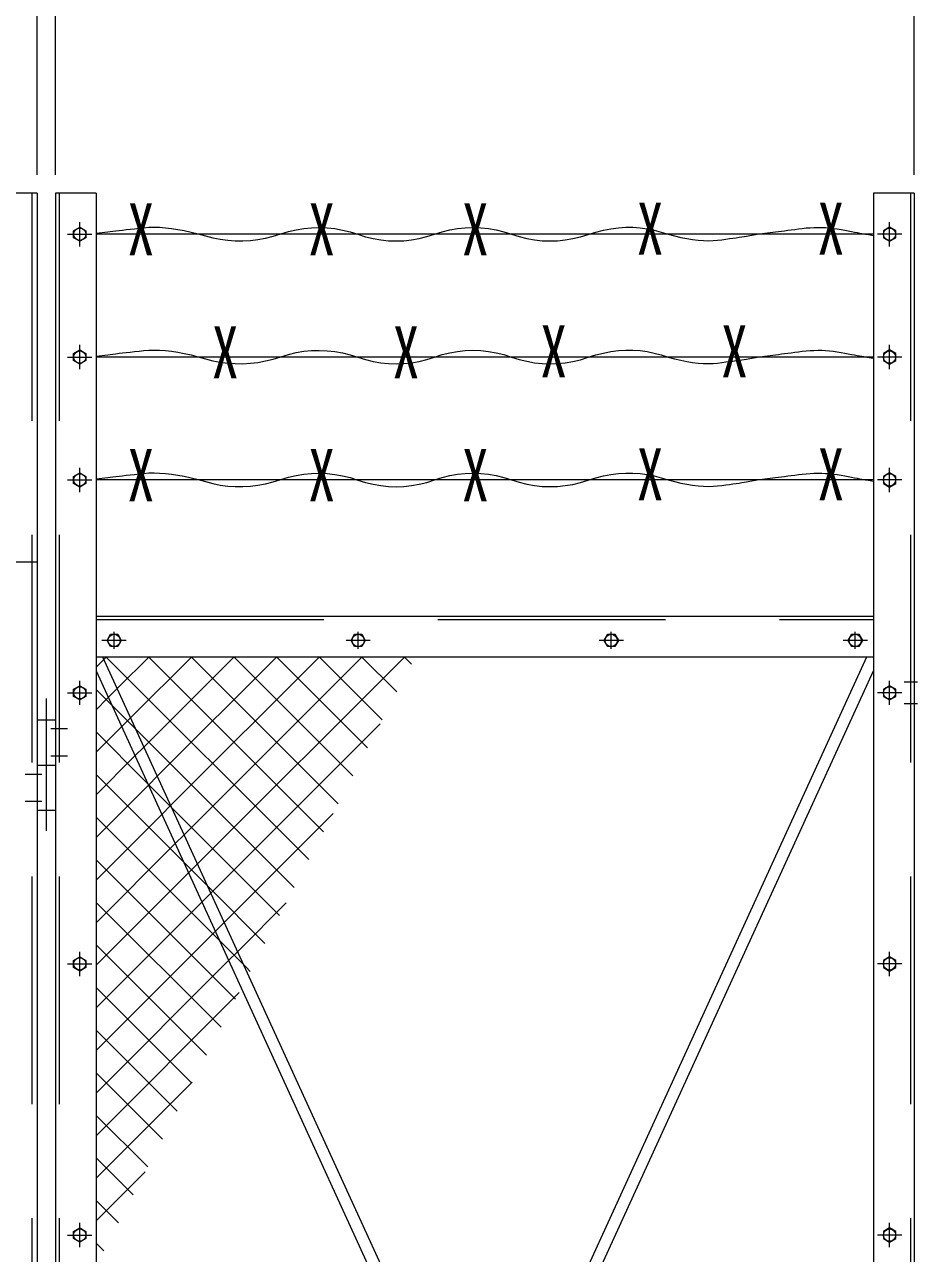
# Model space of a CAD drawing. Units: millimetres, scale not verified. Extents: x -5936 to 5936, y -4198 to 4198.
# Drawn here: x 612 to 1600, y 38 to 1397 of the extents above; entities that cross this region are included whole.
import ezdxf
from ezdxf.enums import TextEntityAlignment as Align

# ---------------------------------------------------------------- set-up
doc = ezdxf.new("R2010")
doc.units = ezdxf.units.MM
doc.header["$LTSCALE"] = 30
doc.linetypes.add('USER2', pattern=[12.6, 8.4, -4.2])
doc.linetypes.add('USER3', pattern=[50.5, 30, -9, 2.5, -9])
for name, color, linetype, lineweight in [('0-2_27', 3, 'Continuous', 9), ('0-3_D-STR1', 1, 'Continuous', 9), ('0-B_D-STR-DIM', 7, 'Continuous', 9), ('0-C_D-STR3', 3, 'Continuous', 9), ('0-E_D-STR2', 7, 'Continuous', 9)]:
    doc.layers.add(name, color=color, linetype=linetype, lineweight=lineweight)
doc.styles.add('ＭＳ ゴシック', font='')
doc.styles.get('ＭＳ ゴシック').set_extended_font_data('MS Gothic')

msp = doc.modelspace()

# ---------------------------------------------------------------- linework, layer by layer
at = {"layer": '0-2_27'}
for p, q in [((1551.17, 1165.46), (691.17, 1165.46)), ((1551.17, 1029.51), (691.17, 1029.51)), ((1551.17, 893.57), (691.17, 893.57)), ((626.17, 627.94), (646.17, 627.94)), ((626.17, 577.94), (646.17, 577.94)), ((626.17, 577.94), (646.17, 577.94)), ((626.17, 527.94), (646.17, 527.94))]:
    msp.add_line(p, q, dxfattribs=at)
at = {"layer": '0-2_27', "linetype": 'USER3'}
msp.add_line((636.17, 505.11), (636.17, 651.54), dxfattribs=at)
at = {"layer": '0-3_D-STR1'}
for p, q in [((626.17, 1210.77), (561.17, 1210.77)), ((626.17, 1210.77), (626.17, -1557.06)), ((646.17, 1210.77), (646.17, -1227.06)), ((691.17, 1210.77), (646.17, 1210.77)), ((691.17, 1210.77), (691.17, -1182.06)), ((1596.17, 1210.77), (1551.17, 1210.77)), ((1551.17, 1210.77), (1551.17, -1182.06)), ((1596.17, 1210.77), (1596.17, -1227.06)), ((561.17, 802.94), (626.17, 802.94)), ((561.17, 802.94), (626.17, 802.94)), ((691.17, 742.94), (1551.17, 742.94)), ((691.17, 697.94), (1551.17, 697.94)), ((698.31, 697.94), (1105.9, -193.06)), ((1136.43, -193.06), (1544.02, 697.94)), ((691.17, 682.31), (1091.6, -193.06)), ((1150.73, -193.06), (1551.17, 682.31)), ((1599.89, 669.94), (1585.1, 669.94)), ((1599.89, 645.94), (1585.1, 645.94)), ((659.41, 617.94), (641.07, 617.94)), ((659.41, 587.94), (641.07, 587.94)), ((612.92, 567.94), (631.26, 567.94)), ((612.92, 537.94), (631.26, 537.94))]:
    msp.add_line(p, q, dxfattribs=at)
at = {"layer": '0-3_D-STR1', "linetype": 'USER2'}
for p, q in [((620.17, 1210.77), (620.17, -1557.06)), ((650.17, 1210.77), (650.17, -1223.06)), ((1592.17, 1210.77), (1592.17, -1223.06)), ((691.17, 738.94), (1551.17, 738.94))]:
    msp.add_line(p, q, dxfattribs=at)
at = {"layer": '0-3_D-STR1', "linetype": 'USER3'}
for p, q in [((673.17, 1152.03), (673.17, 1178.91)), ((1569.17, 1152.03), (1569.17, 1178.91)), ((659.73, 1165.46), (686.62, 1165.46)), ((1582.6, 1165.46), (1555.72, 1165.46)), ((673.17, 1016.08), (673.17, 1042.96)), ((1569.17, 1016.08), (1569.17, 1042.96)), ((659.73, 1029.51), (686.62, 1029.51)), ((1582.6, 1029.51), (1555.72, 1029.51)), ((673.17, 880.13), (673.17, 907.02)), ((1569.17, 880.13), (1569.17, 907.02)), ((659.73, 893.57), (686.62, 893.57)), ((1582.6, 893.57), (1555.72, 893.57)), ((711.17, 706.57), (711.17, 725.56)), ((981.17, 706.57), (981.17, 725.56)), ((1261.17, 706.57), (1261.17, 725.56)), ((1531.17, 706.57), (1531.17, 725.56)), ((724.6, 715.94), (697.72, 715.94)), ((994.6, 715.94), (967.72, 715.94)), ((1274.6, 715.94), (1247.72, 715.94)), ((1544.6, 715.94), (1517.72, 715.94)), ((673.17, 644.5), (673.17, 671.39)), ((1569.17, 644.5), (1569.17, 671.39)), ((659.73, 657.94), (686.62, 657.94)), ((1582.6, 657.94), (1555.72, 657.94)), ((673.17, 344.5), (673.17, 371.39)), ((1569.17, 344.5), (1569.17, 371.39)), ((659.73, 357.94), (686.62, 357.94)), ((1582.6, 357.94), (1555.72, 357.94)), ((673.17, 44.5), (673.17, 71.39)), ((1569.17, 44.5), (1569.17, 71.39)), ((659.73, 57.94), (686.62, 57.94)), ((1582.6, 57.94), (1555.72, 57.94))]:
    msp.add_line(p, q, dxfattribs=at)
at = {"layer": '0-3_D-STR1'}
for points in [[(673.17, 1173.3), (679.96, 1169.38), (679.96, 1161.54), (673.17, 1157.62), (666.38, 1161.54), (666.38, 1169.38)], [(1569.17, 1173.3), (1562.38, 1169.38), (1562.38, 1161.54), (1569.17, 1157.62), (1575.96, 1161.54), (1575.96, 1169.38)], [(673.17, 1037.35), (679.96, 1033.43), (679.96, 1025.59), (673.17, 1021.67), (666.38, 1025.59), (666.38, 1033.43)], [(1569.17, 1037.35), (1562.38, 1033.43), (1562.38, 1025.59), (1569.17, 1021.67), (1575.96, 1025.59), (1575.96, 1033.43)], [(673.17, 901.41), (679.96, 897.49), (679.96, 889.65), (673.17, 885.73), (666.38, 889.65), (666.38, 897.49)], [(1569.17, 901.41), (1562.38, 897.49), (1562.38, 889.65), (1569.17, 885.73), (1575.96, 889.65), (1575.96, 897.49)], [(703.33, 715.94), (707.25, 722.72), (715.09, 722.72), (719.01, 715.94), (715.09, 709.15), (707.25, 709.15)], [(973.33, 715.94), (977.25, 722.72), (985.09, 722.72), (989.01, 715.94), (985.09, 709.15), (977.25, 709.15)], [(1253.33, 715.94), (1257.25, 722.72), (1265.09, 722.72), (1269.01, 715.94), (1265.09, 709.15), (1257.25, 709.15)], [(1523.33, 715.94), (1527.25, 722.72), (1535.09, 722.72), (1539.01, 715.94), (1535.09, 709.15), (1527.25, 709.15)], [(673.17, 665.78), (679.96, 661.86), (679.96, 654.02), (673.17, 650.1), (666.38, 654.02), (666.38, 661.86)], [(1569.17, 665.78), (1562.38, 661.86), (1562.38, 654.02), (1569.17, 650.1), (1575.96, 654.02), (1575.96, 661.86)], [(673.17, 365.78), (679.96, 361.86), (679.96, 354.02), (673.17, 350.1), (666.38, 354.02), (666.38, 361.86)], [(1569.17, 365.78), (1562.38, 361.86), (1562.38, 354.02), (1569.17, 350.1), (1575.96, 354.02), (1575.96, 361.86)], [(673.17, 65.78), (679.96, 61.86), (679.96, 54.02), (673.17, 50.1), (666.38, 54.02), (666.38, 61.86)], [(1569.17, 65.78), (1562.38, 61.86), (1562.38, 54.02), (1569.17, 50.1), (1575.96, 54.02), (1575.96, 61.86)]]:
    msp.add_lwpolyline(points, close=True, dxfattribs=at)
for centre in [(673.17, 1165.46), (1569.17, 1165.46), (673.17, 1029.51), (1569.17, 1029.51), (673.17, 893.57), (1569.17, 893.57), (711.17, 715.94), (981.17, 715.94), (1261.17, 715.94), (1531.17, 715.94), (673.17, 657.94), (1569.17, 657.94), (673.17, 357.94), (1569.17, 357.94), (673.17, 57.94), (1569.17, 57.94)]:
    msp.add_circle(centre, 6.8, dxfattribs=at)
at = {"layer": '0-B_D-STR-DIM'}
for p, q in [((626.17, 1231.05), (626.17, 1487.75)), ((646.17, 1231.05), (646.17, 1487.75)), ((646.17, 1231.05), (646.17, 1487.75)), ((1596.17, 1231.05), (1596.17, 1487.75)), ((1596.17, 1231.05), (1596.17, 1487.75))]:
    msp.add_line(p, q, dxfattribs=at)
at = {"layer": '0-C_D-STR3'}
for points in [[(691.17, 1166.48), (704.02, 1168.11), (706.74, 1168.45), (709.74, 1168.81), (713.02, 1169.2), (716.59, 1169.62), (720.44, 1170.07), (724.58, 1170.54), (729, 1171.04), (733.71, 1171.56), (738.71, 1172.11), (743.98, 1172.69), (749.54, 1173.13), (755.38, 1173.27), (761.5, 1173.11), (767.9, 1172.65), (774.57, 1171.89), (781.53, 1170.83), (788.76, 1169.47), (796.27, 1167.81), (804.06, 1165.85), (812.12, 1163.59), (820.35, 1161.44), (828.6, 1159.82), (836.88, 1158.73), (845.19, 1158.16), (853.53, 1158.12), (861.9, 1158.61), (870.3, 1159.63), (878.73, 1161.18), (887.19, 1163.25), (895.68, 1165.85), (904.18, 1168.42), (912.69, 1170.41), (921.19, 1171.82), (929.69, 1172.64), (938.19, 1172.89), (946.69, 1172.55), (955.19, 1171.62), (963.69, 1170.12)], [(963.69, 1170.12), (972.19, 1168.03), (980.69, 1165.36), (989.19, 1162.69), (997.69, 1160.62), (1006.19, 1159.15), (1014.69, 1158.27), (1023.19, 1157.98), (1031.69, 1158.29), (1040.19, 1159.19), (1048.69, 1160.69), (1057.19, 1162.78), (1065.69, 1165.47), (1074.19, 1168.15), (1082.69, 1170.24), (1091.19, 1171.74), (1099.69, 1172.64), (1108.19, 1172.94), (1116.69, 1172.65), (1125.19, 1171.76), (1133.69, 1170.28), (1142.19, 1168.2), (1150.69, 1165.52), (1159.19, 1162.84), (1167.69, 1160.75), (1176.19, 1159.25), (1184.69, 1158.33), (1193.19, 1158.01), (1201.69, 1158.27), (1210.19, 1159.12), (1218.69, 1160.56), (1227.19, 1162.58), (1235.69, 1165.2), (1244.15, 1167.84), (1252.52, 1169.95), (1260.81, 1171.54), (1269.01, 1172.59), (1277.13, 1173.11), (1285.16, 1173.1), (1293.11, 1172.56)], [(1293.11, 1172.56), (1300.97, 1171.5), (1308.75, 1169.9), (1316.44, 1167.77), (1323.95, 1165.53), (1331.17, 1163.58), (1338.11, 1161.94), (1344.77, 1160.59), (1351.15, 1159.55), (1357.24, 1158.81), (1363.04, 1158.37), (1368.57, 1158.22), (1373.81, 1158.38), (1378.77, 1158.84), (1383.44, 1159.43), (1387.83, 1160), (1391.94, 1160.55), (1395.77, 1161.07), (1399.31, 1161.57), (1402.57, 1162.04), (1405.54, 1162.48), (1408.23, 1162.9), (1410.64, 1163.3), (1412.77, 1163.67), (1422.68, 1165.46)], [(1422.68, 1165.46), (1436.87, 1167.28), (1439.78, 1167.66), (1442.83, 1168.05), (1446.03, 1168.46), (1449.38, 1168.89), (1452.88, 1169.34), (1456.51, 1169.81), (1460.3, 1170.29), (1464.23, 1170.8), (1468.31, 1171.32), (1472.53, 1171.87), (1476.82, 1172.35), (1481.11, 1172.7), (1485.4, 1172.91), (1489.69, 1172.99), (1493.97, 1172.93), (1498.25, 1172.73), (1502.53, 1172.4), (1506.8, 1171.93), (1511.08, 1171.32), (1515.35, 1170.58), (1519.47, 1169.8), (1523.32, 1169.08), (1526.88, 1168.41), (1530.16, 1167.8), (1533.16, 1167.25), (1535.88, 1166.76), (1538.32, 1166.33), (1540.47, 1165.95), (1542.34, 1165.63), (1543.93, 1165.37), (1551.17, 1164.21)], [(691.17, 1030.53), (704.02, 1032.16), (706.74, 1032.5), (709.74, 1032.87), (713.02, 1033.26), (716.59, 1033.68), (720.44, 1034.12), (724.58, 1034.59), (729, 1035.09), (733.71, 1035.62), (738.71, 1036.17), (743.98, 1036.74), (749.54, 1037.19), (755.38, 1037.33), (761.5, 1037.17), (767.9, 1036.71), (774.57, 1035.95), (781.53, 1034.89), (788.76, 1033.52), (796.27, 1031.86), (804.06, 1029.9), (812.12, 1027.64), (820.35, 1025.49), (828.6, 1023.87), (836.88, 1022.78), (845.19, 1022.22), (853.53, 1022.18), (861.9, 1022.67), (870.3, 1023.69), (878.73, 1025.23), (887.19, 1027.3), (895.68, 1029.9), (904.18, 1032.48), (912.69, 1034.47), (921.19, 1035.87), (929.69, 1036.7), (938.19, 1036.94), (946.69, 1036.6), (955.19, 1035.68), (963.69, 1034.17)], [(963.69, 1034.17), (972.19, 1032.08), (980.69, 1029.41), (989.19, 1026.75), (997.69, 1024.68), (1006.19, 1023.2), (1014.69, 1022.32), (1023.19, 1022.03), (1031.69, 1022.34), (1040.19, 1023.25), (1048.69, 1024.74), (1057.19, 1026.83), (1065.69, 1029.52), (1074.19, 1032.21), (1082.69, 1034.3), (1091.19, 1035.79), (1099.69, 1036.69), (1108.19, 1036.99), (1116.69, 1036.7), (1125.19, 1035.81), (1133.69, 1034.33), (1142.19, 1032.25), (1150.69, 1029.57), (1159.19, 1026.9), (1167.69, 1024.81), (1176.19, 1023.3), (1184.69, 1022.39), (1193.19, 1022.06), (1201.69, 1022.32), (1210.19, 1023.17), (1218.69, 1024.61), (1227.19, 1026.64), (1235.69, 1029.25), (1244.15, 1031.89), (1252.52, 1034.01), (1260.81, 1035.59), (1269.01, 1036.64), (1277.13, 1037.16), (1285.16, 1037.16), (1293.11, 1036.62)], [(1293.11, 1036.62), (1300.97, 1035.55), (1308.75, 1033.95), (1316.44, 1031.82), (1323.95, 1029.58), (1331.17, 1027.64), (1338.11, 1025.99), (1344.77, 1024.65), (1351.15, 1023.61), (1357.24, 1022.86), (1363.04, 1022.42), (1368.57, 1022.28), (1373.81, 1022.43), (1378.77, 1022.89), (1383.44, 1023.49), (1387.83, 1024.06), (1391.94, 1024.6), (1395.77, 1025.12), (1399.31, 1025.62), (1402.57, 1026.09), (1405.54, 1026.54), (1408.23, 1026.96), (1410.64, 1027.35), (1412.77, 1027.72), (1422.68, 1029.51)], [(1422.68, 1029.51), (1436.87, 1031.34), (1439.78, 1031.71), (1442.83, 1032.1), (1446.03, 1032.51), (1449.38, 1032.94), (1452.88, 1033.39), (1456.51, 1033.86), (1460.3, 1034.35), (1464.23, 1034.85), (1468.31, 1035.38), (1472.53, 1035.92), (1476.82, 1036.4), (1481.11, 1036.75), (1485.4, 1036.96), (1489.69, 1037.04), (1493.97, 1036.98), (1498.25, 1036.78), (1502.53, 1036.45), (1506.8, 1035.98), (1511.08, 1035.37), (1515.35, 1034.63), (1519.47, 1033.85), (1523.32, 1033.13), (1526.88, 1032.46), (1530.16, 1031.86), (1533.16, 1031.31), (1535.88, 1030.81), (1538.32, 1030.38), (1540.47, 1030), (1542.34, 1029.68), (1543.93, 1029.42), (1551.17, 1028.26)], [(691.17, 894.59), (704.02, 896.22), (706.74, 896.55), (709.74, 896.92), (713.02, 897.31), (716.59, 897.73), (720.44, 898.18), (724.58, 898.65), (729, 899.15), (733.71, 899.67), (738.71, 900.22), (743.98, 900.8), (749.54, 901.24), (755.38, 901.38), (761.5, 901.22), (767.9, 900.76), (774.57, 900), (781.53, 898.94), (788.76, 897.58), (796.27, 895.92), (804.06, 893.96), (812.12, 891.69), (820.35, 889.55), (828.6, 887.93), (836.88, 886.83), (845.19, 886.27), (853.53, 886.23), (861.9, 886.72), (870.3, 887.74), (878.73, 889.28), (887.19, 891.36), (895.68, 893.96), (904.18, 896.53), (912.69, 898.52), (921.19, 899.93), (929.69, 900.75), (938.19, 900.99), (946.69, 900.65), (955.19, 899.73), (963.69, 898.22)], [(963.69, 898.22), (972.19, 896.14), (980.69, 893.47), (989.19, 890.8), (997.69, 888.73), (1006.19, 887.26), (1014.69, 886.37), (1023.19, 886.09), (1031.69, 886.4), (1040.19, 887.3), (1048.69, 888.8), (1057.19, 890.89), (1065.69, 893.58), (1074.19, 896.26), (1082.69, 898.35), (1091.19, 899.85), (1099.69, 900.74), (1108.19, 901.05), (1116.69, 900.76), (1125.19, 899.87), (1133.69, 898.38), (1142.19, 896.3), (1150.69, 893.63), (1159.19, 890.95), (1167.69, 888.86), (1176.19, 887.36), (1184.69, 886.44), (1193.19, 886.12), (1201.69, 886.38), (1210.19, 887.23), (1218.69, 888.66), (1227.19, 890.69), (1235.69, 893.31), (1244.15, 895.95), (1252.52, 898.06), (1260.81, 899.64), (1269.01, 900.7), (1277.13, 901.22), (1285.16, 901.21), (1293.11, 900.67)], [(1293.11, 900.67), (1300.97, 899.6), (1308.75, 898.01), (1316.44, 895.88), (1323.95, 893.63), (1331.17, 891.69), (1338.11, 890.05), (1344.77, 888.7), (1351.15, 887.66), (1357.24, 886.92), (1363.04, 886.47), (1368.57, 886.33), (1373.81, 886.49), (1378.77, 886.95), (1383.44, 887.54), (1387.83, 888.11), (1391.94, 888.66), (1395.77, 889.18), (1399.31, 889.67), (1402.57, 890.14), (1405.54, 890.59), (1408.23, 891.01), (1410.64, 891.41), (1412.77, 891.78), (1422.68, 893.57)], [(1422.68, 893.57), (1436.87, 895.39), (1439.78, 895.76), (1442.83, 896.16), (1446.03, 896.57), (1449.38, 897), (1452.88, 897.45), (1456.51, 897.92), (1460.3, 898.4), (1464.23, 898.91), (1468.31, 899.43), (1472.53, 899.97), (1476.82, 900.46), (1481.11, 900.81), (1485.4, 901.02), (1489.69, 901.09), (1493.97, 901.03), (1498.25, 900.84), (1502.53, 900.5), (1506.8, 900.03), (1511.08, 899.43), (1515.35, 898.69), (1519.47, 897.91), (1523.32, 897.18), (1526.88, 896.52), (1530.16, 895.91), (1533.16, 895.36), (1535.88, 894.87), (1538.32, 894.43), (1540.47, 894.06), (1542.34, 893.74), (1543.93, 893.48), (1551.17, 892.32)]]:
    msp.add_lwpolyline(points, dxfattribs=at)
at = {"layer": '0-E_D-STR2'}
for p, q in [((926.72, 473.38), (702.16, 697.94)), ((730.41, 631.38), (796.96, 697.94)), ((745.21, 599.04), (844.1, 697.94)), ((942.94, 504.3), (749.3, 697.94)), ((760, 566.69), (891.24, 697.94)), ((774.8, 534.35), (938.38, 697.94)), ((789.59, 502), (985.52, 697.94)), ((959.16, 535.22), (796.44, 697.94)), ((975.38, 566.14), (843.58, 697.94)), ((991.6, 597.06), (890.72, 697.94)), ((1007.82, 627.98), (937.86, 697.94)), ((1024.04, 658.9), (985, 697.94)), ((1040.26, 689.82), (1032.14, 697.94)), ((705.43, 647.53), (691.17, 661.79)), ((737.86, 615.1), (705.43, 647.53)), ((718.34, 619.31), (730.41, 631.38)), ((691.17, 592.14), (718.34, 619.31)), ((745.17, 560.64), (691.17, 614.65)), ((910.5, 442.46), (737.86, 615.1)), ((819.18, 437.31), (1005.58, 623.71)), ((733.13, 586.96), (745.21, 599.04)), ((691.17, 545), (733.13, 586.96)), ((784.92, 473.75), (691.17, 567.51)), ((777.6, 528.21), (745.17, 560.64)), ((747.93, 554.62), (760, 566.69)), ((691.17, 497.86), (747.93, 554.62)), ((762.72, 522.28), (774.8, 534.35)), ((691.17, 450.72), (762.72, 522.28)), ((824.67, 386.87), (691.17, 520.37)), ((894.28, 411.54), (777.6, 528.21)), ((833.98, 404.97), (953.56, 524.55)), ((691.17, 403.58), (777.52, 489.93)), ((777.52, 489.93), (789.59, 502)), ((845.62, 318.78), (691.17, 473.23)), ((817.35, 441.33), (784.92, 473.75)), ((807.11, 425.24), (819.18, 437.31)), ((878.06, 380.62), (817.35, 441.33)), ((829.4, 287.86), (691.17, 426.09)), ((691.17, 309.3), (807.11, 425.24)), ((821.91, 392.9), (833.98, 404.97)), ((691.17, 262.16), (821.91, 392.9)), ((857.1, 354.44), (824.67, 386.87)), ((813.18, 256.94), (691.17, 378.95)), ((861.84, 349.7), (857.1, 354.44)), ((796.96, 226.02), (691.17, 331.81)), ((691.17, 167.88), (849.53, 326.24)), ((780.74, 195.1), (691.17, 284.67)), ((764.52, 164.18), (691.17, 237.52)), ((691.17, 120.73), (797.52, 227.09)), ((748.3, 133.26), (691.17, 190.38)), ((732.08, 102.33), (691.17, 143.24)), ((691.17, 73.59), (745.5, 127.93)), ((715.86, 71.41), (691.17, 96.1)), ((699.64, 40.49), (691.17, 48.96))]:
    msp.add_line(p, q, dxfattribs=at)
for points in [[(691.17, 686.42), (700.82, 696.07), (702.68, 697.94)], [(691.17, 639.28), (703.54, 651.65), (715.61, 663.73), (749.82, 697.94)], [(691.17, 356.44), (792.32, 457.59), (804.39, 469.66), (1032.67, 697.94)], [(691.17, 215.02), (836.7, 360.55), (848.78, 372.62), (901.55, 425.4)]]:
    msp.add_lwpolyline(points, dxfattribs=at)

# ---------------------------------------------------------------- texts
at = {"layer": '0-2_27', "style": 'ＭＳ ゴシック', "width": 0.75}
for p in [(726.06, 1124.63), (926.06, 1124.63), (1096.06, 1124.63), (1289.45, 1125.6), (1489.45, 1125.6), (819.35, 988.76), (1019.35, 988.76), (1182.74, 989.72), (1382.74, 989.72), (726.06, 852.74), (926.06, 852.74), (1096.06, 852.74), (1289.45, 853.7), (1489.45, 853.7)]:
    msp.add_text('X', height=57.62, dxfattribs=at).set_placement(p, align=Align.BOTTOM_LEFT)

doc.saveas('drawing.dxf')
